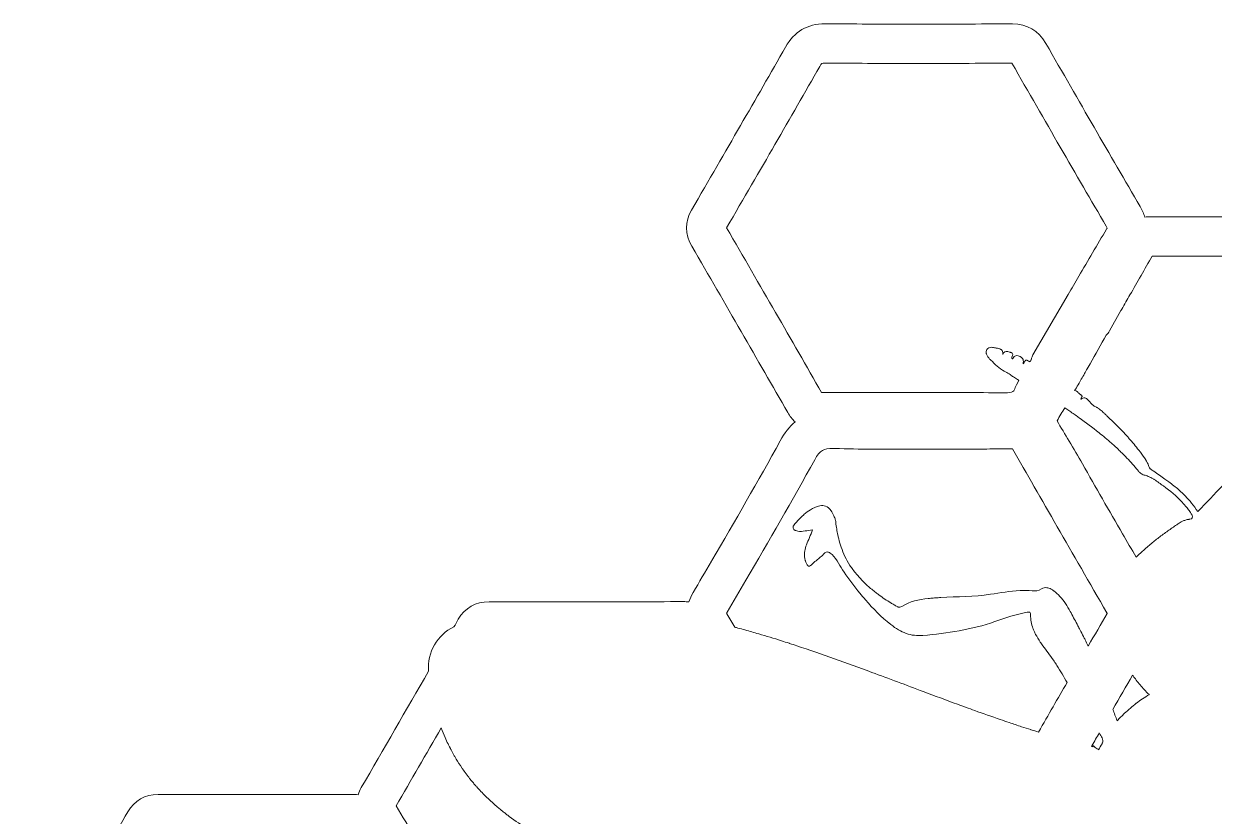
# Model space of a CAD drawing. Extents: x -3978 to 1416, y -790 to 1272.
# Drawn here: x -1621 to -1104, y -371 to -27 of the extents above; entities that cross this region are included whole.
import ezdxf

# ---------------------------------------------------------------- set-up
doc = ezdxf.new("R2010")
doc.units = 0
doc.header["$MEASUREMENT"] = 0
doc.layers.add('Layer 1', color=7, linetype='Continuous', lineweight=0)

msp = doc.modelspace()

# ---------------------------------------------------------------- linework, layer by layer
at = {"layer": 'Layer 1'}
for points, knots in [([(-705.06, -694.04), (-717.61, -672.47), (-732.42, -646.97), (-747.09, -621.36), (-747.9, -619.95), (-748.83, -618.71), (-749.87, -617.66), (-747.51, -615.59), (-745.45, -612.93), (-743.65, -609.64), (-733.77, -591.54), (-723.13, -573.37), (-712.83, -555.79), (-710.37, -551.58), (-707.91, -547.38), (-705.45, -543.17), (-702.1, -537.43), (-702.18, -531.52), (-705.68, -525.59), (-710.03, -518.24), (-714.36, -510.71), (-718.55, -503.44), (-720.44, -500.17), (-722.32, -496.9), (-724.21, -493.63), (-726.47, -489.73), (-728.73, -485.83), (-730.99, -481.94), (-736.34, -472.72), (-741.88, -463.18), (-747.27, -453.76), (-747.94, -452.59), (-748.7, -451.55), (-749.54, -450.64), (-748.03, -449.18), (-746.69, -447.4), (-745.51, -445.29), (-734.02, -424.87), (-722.02, -404.25), (-710.43, -384.3), (-710.43, -384.3), (-705.39, -375.63), (-705.39, -375.63), (-702.19, -370.13), (-702.15, -364.37), (-705.28, -358.98), (-718.23, -336.65), (-731.96, -312.83), (-747.26, -286.17), (-750.09, -281.23), (-754.73, -278.62), (-760.68, -278.62), (-760.68, -278.62), (-760.77, -278.62), (-760.77, -278.62), (-766.46, -278.65), (-772.15, -278.65), (-777.84, -278.65), (-781.6, -278.65), (-798.77, -278.64), (-798.78, -278.64), (-798.78, -278.64), (-844.48, -278.64), (-844.48, -278.64), (-845.27, -278.64), (-846.57, -278.64), (-848.12, -278.89), (-848.51, -277.74), (-849.03, -276.6), (-849.69, -275.46), (-861.99, -254.2), (-876.56, -228.98), (-891.31, -203.16), (-892.03, -201.89), (-892.85, -200.76), (-893.76, -199.78), (-892.91, -198.85), (-892.15, -197.79), (-891.47, -196.61), (-876.75, -170.91), (-862.01, -145.51), (-849.54, -124.06), (-846.53, -118.88), (-846.57, -113.34), (-849.65, -108.03), (-863.56, -84.08), (-877.17, -60.59), (-890.81, -36.61), (-894.27, -30.53), (-899.51, -27.45), (-906.43, -27.45), (-906.43, -27.45), (-906.82, -27.46), (-906.82, -27.46), (-910.82, -27.52), (-915.18, -27.55), (-920.57, -27.55), (-923.57, -27.55), (-926.57, -27.54), (-929.58, -27.53), (-932.56, -27.53), (-935.54, -27.52), (-938.52, -27.52), (-938.52, -27.52), (-964.58, -27.51), (-964.58, -27.51), (-972.82, -27.51), (-981.05, -27.52), (-989.28, -27.52), (-989.28, -27.52), (-989.93, -27.52), (-989.93, -27.52), (-995.73, -27.52), (-1000.23, -30.01), (-1002.94, -34.72), (-1016.3, -58.01), (-1030.21, -82.11), (-1045.44, -108.39), (-1045.92, -109.22), (-1046.32, -110.07), (-1046.65, -110.93), (-1046.83, -110.92), (-1047.02, -110.92), (-1047.22, -110.92), (-1062.18, -110.95), (-1077.72, -110.97), (-1094.73, -110.97), (-1107.08, -110.97), (-1119.43, -110.96), (-1131.8, -110.95), (-1132.58, -110.95), (-1133.34, -111), (-1134.08, -111.1), (-1134.54, -109.56), (-1135.23, -108.02), (-1136.15, -106.45), (-1149.28, -83.97), (-1162.67, -60.81), (-1177.08, -35.65), (-1180.32, -29.98), (-1185.23, -27.11), (-1191.69, -27.11), (-1206.03, -27.16), (-1220.07, -27.19), (-1234.31, -27.19), (-1248.55, -27.19), (-1261.17, -27.15), (-1272.93, -27.07), (-1272.93, -27.07), (-1273.11, -27.07), (-1273.11, -27.07), (-1280.81, -27.07), (-1286.44, -30.38), (-1290.3, -37.17), (-1303.28, -59.96), (-1315.95, -81.81), (-1331.17, -108), (-1334.11, -113.06), (-1334.06, -118.5), (-1331.02, -123.74), (-1316.17, -149.37), (-1302.54, -173.02), (-1289.33, -196.04), (-1288.44, -197.59), (-1287.38, -198.95), (-1286.17, -200.09), (-1288.61, -202.2), (-1290.74, -204.93), (-1292.6, -208.33), (-1302.17, -225.81), (-1312.42, -243.37), (-1322.34, -260.34), (-1322.34, -260.34), (-1322.54, -260.69), (-1322.54, -260.69), (-1325.19, -265.22), (-1327.83, -269.75), (-1330.47, -274.28), (-1331.26, -275.63), (-1331.86, -277), (-1332.29, -278.37), (-1333.04, -278.26), (-1333.82, -278.21), (-1334.61, -278.21), (-1349.46, -278.26), (-1365.45, -278.29), (-1383.5, -278.29), (-1395.39, -278.29), (-1407.27, -278.28), (-1419.18, -278.26), (-1425.06, -278.26), (-1429.69, -280.9), (-1432.55, -285.89), (-1433.19, -287.01), (-1433.82, -288.12), (-1434.46, -289.23), (-1441.67, -292.59), (-1446.11, -300.32), (-1445.46, -308.39), (-1455.23, -325.37), (-1465.02, -342.33), (-1474.71, -359.04), (-1475.31, -360.08), (-1475.79, -361.12), (-1476.15, -362.18), (-1476.92, -362.08), (-1477.71, -362.03), (-1478.52, -362.03), (-1493.37, -362.05), (-1508.21, -362.06), (-1523.05, -362.06), (-1536.39, -362.06), (-1549.73, -362.05), (-1563.09, -362.03), (-1568.77, -362.03), (-1573.42, -364.7), (-1576.21, -369.55), (-1587.68, -389.51), (-1602.8, -415.81), (-1618.07, -442.11), (-1621.35, -447.75), (-1621.36, -453.45), (-1618.11, -459.05), (-1605.81, -480.21), (-1591.87, -504.18), (-1578.45, -527.89), (-1577.29, -529.93), (-1575.8, -532.23), (-1573.67, -534.23), (-1575.17, -535.65), (-1576.51, -537.39), (-1577.69, -539.46), (-1590.17, -561.33), (-1603.28, -584.03), (-1617.78, -608.84), (-1621.43, -615.09), (-1621.34, -621.46), (-1617.5, -627.78), (-1614.21, -633.2), (-1610.95, -638.82), (-1607.8, -644.26), (-1606.85, -645.9), (-1605.91, -647.54), (-1604.96, -649.17), (-1600.51, -656.82), (-1596.06, -664.48), (-1591.62, -672.14), (-1591.62, -672.14), (-1585.28, -683.08), (-1585.28, -683.08), (-1585.28, -683.08), (-1578.6, -694.78), (-1578.6, -694.78), (-1578.18, -695.7), (-1577.67, -696.59), (-1577.06, -697.43), (-1577.06, -697.43), (-1574.86, -701.02), (-1574.86, -701.02), (-1574.17, -702.16), (-1573.28, -703.16), (-1572.22, -703.97), (-1569.74, -705.89), (-1566.79, -706.86), (-1563.47, -706.86), (-1562.93, -706.86), (-1562.41, -706.83), (-1561.95, -706.8), (-1561.95, -706.8), (-1561.75, -706.79), (-1561.75, -706.79), (-1557.05, -706.78), (-1552.32, -706.72), (-1547.74, -706.65), (-1547.74, -706.65), (-1547.67, -706.65), (-1547.67, -706.65), (-1543, -706.58), (-1538.16, -706.52), (-1533.45, -706.52), (-1533.45, -706.52), (-1532.58, -706.52), (-1532.58, -706.52), (-1525.48, -706.53), (-1518.29, -706.59), (-1511.33, -706.66), (-1503.48, -706.73), (-1495.36, -706.8), (-1487.36, -706.8), (-1484.7, -706.8), (-1482.05, -706.79), (-1479.44, -706.77), (-1479.44, -706.77), (-1479.32, -706.78), (-1479.32, -706.78), (-1478.91, -706.82), (-1478.29, -706.87), (-1477.55, -706.87), (-1477.07, -706.87), (-1476.6, -706.85), (-1476.14, -706.8), (-1475.8, -707.74), (-1475.37, -708.66), (-1474.84, -709.57), (-1461.94, -731.74), (-1448.19, -755.56), (-1432.79, -782.37), (-1429.79, -787.61), (-1425.03, -790.38), (-1419.01, -790.38), (-1419.01, -790.38), (-1418.88, -790.38), (-1418.88, -790.38), (-1412.86, -790.33), (-1406.37, -790.31), (-1397.85, -790.31), (-1396.12, -790.31), (-1377.89, -790.33), (-1377.89, -790.33), (-1377.7, -790.33), (-1377.51, -790.34), (-1377.32, -790.34), (-1377.32, -790.34), (-1356.91, -790.34), (-1356.91, -790.34), (-1349.63, -790.34), (-1342.35, -790.34), (-1335, -790.36), (-1328.82, -790.36), (-1324, -787.65), (-1321.06, -782.52), (-1306.42, -756.98), (-1291.59, -731.37), (-1279.02, -709.68), (-1278.46, -708.7), (-1277.99, -707.71), (-1277.64, -706.72), (-1276.87, -706.8), (-1276.26, -706.8), (-1275.87, -706.8), (-1275.87, -706.8), (-1273.58, -706.8), (-1273.58, -706.8), (-1271.53, -706.8), (-1269.48, -706.79), (-1267.44, -706.78), (-1265.41, -706.78), (-1263.39, -706.77), (-1261.36, -706.77), (-1257.5, -706.77), (-1254.37, -706.79), (-1251.52, -706.84), (-1249.71, -706.87), (-1247.83, -706.89), (-1245.8, -706.89), (-1241.69, -706.89), (-1237.55, -706.83), (-1233.55, -706.77), (-1229.64, -706.71), (-1225.6, -706.64), (-1221.63, -706.64), (-1218.1, -706.64), (-1214.99, -706.69), (-1212.11, -706.79), (-1211.7, -706.81), (-1211.28, -706.84), (-1210.86, -706.87), (-1210.86, -706.87), (-1210.75, -706.88), (-1210.75, -706.88), (-1209.83, -706.95), (-1208.68, -707.03), (-1207.45, -707.03), (-1205.44, -707.03), (-1203.61, -706.81), (-1201.87, -706.35), (-1200.68, -706.39), (-1199.44, -706.43), (-1198.14, -706.43), (-1196.23, -706.43), (-1194.58, -706.34), (-1192.98, -706.15), (-1192.94, -706.16), (-1192.9, -706.16), (-1192.86, -706.17), (-1192.18, -706.24), (-1191.25, -706.35), (-1190.14, -706.35), (-1189.82, -706.35), (-1189.5, -706.34), (-1189.18, -706.32), (-1188.43, -708.54), (-1187.29, -710.13), (-1186.71, -710.94), (-1186.71, -710.94), (-1186.6, -711.08), (-1186.6, -711.08), (-1181.02, -720.77), (-1175.43, -730.44), (-1169.83, -740.12), (-1169.83, -740.12), (-1169.32, -741.01), (-1169.32, -741.01), (-1161.64, -754.28), (-1153.7, -768.01), (-1145.94, -781.53), (-1142.56, -787.42), (-1137.4, -790.41), (-1130.62, -790.41), (-1130.62, -790.41), (-1130.52, -790.41), (-1130.52, -790.41), (-1115.84, -790.35), (-1102.47, -790.32), (-1089.67, -790.32), (-1075.39, -790.32), (-1062.07, -790.36), (-1048.94, -790.43), (-1048.94, -790.43), (-1048.81, -790.43), (-1048.81, -790.43), (-1041.72, -790.43), (-1036.31, -787.27), (-1032.75, -781.04), (-1019.81, -758.4), (-1006.4, -735.11), (-991.76, -709.84), (-991.14, -708.77), (-990.64, -707.68), (-990.27, -706.59), (-990.04, -706.59), (-989.81, -706.6), (-989.57, -706.6), (-989.57, -706.6), (-989.44, -706.6), (-989.44, -706.6), (-983.45, -706.56), (-977.01, -706.54), (-968.57, -706.54), (-968.57, -706.54), (-947.87, -706.55), (-947.87, -706.55), (-947.87, -706.55), (-928.84, -706.54), (-927.09, -706.54), (-918.42, -706.54), (-911.81, -706.56), (-905.64, -706.6), (-905.64, -706.6), (-905.5, -706.6), (-905.5, -706.6), (-904.4, -706.6), (-903.33, -706.51), (-902.31, -706.32), (-901.91, -707.64), (-901.33, -708.94), (-900.58, -710.24), (-886.59, -734.34), (-872.62, -758.57), (-859.06, -782.25), (-856.02, -787.57), (-851.17, -790.38), (-845.02, -790.38), (-845.02, -790.38), (-844.89, -790.37), (-844.89, -790.37), (-838.87, -790.34), (-832.41, -790.32), (-823.97, -790.32), (-823.97, -790.32), (-803.32, -790.33), (-803.32, -790.33), (-801.59, -790.33), (-782.52, -790.32), (-782.52, -790.32), (-773.86, -790.32), (-767.26, -790.34), (-761.08, -790.38), (-761.08, -790.38), (-760.95, -790.38), (-760.95, -790.38), (-754.85, -790.38), (-750.07, -787.55), (-747.13, -782.2), (-744.85, -778.05), (-742.38, -773.84), (-739.99, -769.75), (-738.78, -767.68), (-737.57, -765.61), (-736.37, -763.54), (-732.95, -757.6), (-729.52, -751.67), (-726.1, -745.73), (-726.1, -745.73), (-725.77, -745.16), (-725.77, -745.16), (-718.97, -733.36), (-712.17, -721.56), (-705.35, -709.77), (-701.45, -703.05), (-703.04, -697.51), (-705.06, -694.04)], [0, 0, 0, 0, 1, 1, 1, 2, 2, 2, 3, 3, 3, 4, 4, 4, 5, 5, 5, 6, 6, 6, 7, 7, 7, 8, 8, 8, 9, 9, 9, 10, 10, 10, 11, 11, 11, 12, 12, 12, 13, 13, 13, 14, 14, 14, 15, 15, 15, 16, 16, 16, 17, 17, 17, 18, 18, 18, 19, 19, 19, 20, 20, 20, 21, 21, 21, 22, 22, 22, 23, 23, 23, 24, 24, 24, 25, 25, 25, 26, 26, 26, 27, 27, 27, 28, 28, 28, 29, 29, 29, 30, 30, 30, 31, 31, 31, 32, 32, 32, 33, 33, 33, 34, 34, 34, 35, 35, 35, 36, 36, 36, 37, 37, 37, 38, 38, 38, 39, 39, 39, 40, 40, 40, 41, 41, 41, 42, 42, 42, 43, 43, 43, 44, 44, 44, 45, 45, 45, 46, 46, 46, 47, 47, 47, 48, 48, 48, 49, 49, 49, 50, 50, 50, 51, 51, 51, 52, 52, 52, 53, 53, 53, 54, 54, 54, 55, 55, 55, 56, 56, 56, 57, 57, 57, 58, 58, 58, 59, 59, 59, 60, 60, 60, 61, 61, 61, 62, 62, 62, 63, 63, 63, 64, 64, 64, 65, 65, 65, 66, 66, 66, 67, 67, 67, 68, 68, 68, 69, 69, 69, 70, 70, 70, 71, 71, 71, 72, 72, 72, 73, 73, 73, 74, 74, 74, 75, 75, 75, 76, 76, 76, 77, 77, 77, 78, 78, 78, 79, 79, 79, 80, 80, 80, 81, 81, 81, 82, 82, 82, 83, 83, 83, 84, 84, 84, 85, 85, 85, 86, 86, 86, 87, 87, 87, 88, 88, 88, 89, 89, 89, 90, 90, 90, 91, 91, 91, 92, 92, 92, 93, 93, 93, 94, 94, 94, 95, 95, 95, 96, 96, 96, 97, 97, 97, 98, 98, 98, 99, 99, 99, 100, 100, 100, 101, 101, 101, 102, 102, 102, 103, 103, 103, 104, 104, 104, 105, 105, 105, 106, 106, 106, 107, 107, 107, 108, 108, 108, 109, 109, 109, 110, 110, 110, 111, 111, 111, 112, 112, 112, 113, 113, 113, 114, 114, 114, 115, 115, 115, 116, 116, 116, 117, 117, 117, 118, 118, 118, 119, 119, 119, 120, 120, 120, 121, 121, 121, 122, 122, 122, 123, 123, 123, 124, 124, 124, 125, 125, 125, 126, 126, 126, 127, 127, 127, 128, 128, 128, 129, 129, 129, 130, 130, 130, 131, 131, 131, 132, 132, 132, 133, 133, 133, 134, 134, 134, 135, 135, 135, 136, 136, 136, 137, 137, 137, 138, 138, 138, 139, 139, 139, 140, 140, 140, 141, 141, 141, 142, 142, 142, 143, 143, 143, 144, 144, 144, 145, 145, 145, 146, 146, 146, 147, 147, 147, 148, 148, 148, 149, 149, 149, 150, 150, 150, 151, 151, 151, 152, 152, 152, 153, 153, 153, 154, 154, 154, 155, 155, 155, 156, 156, 156, 157, 157, 157, 158, 158, 158, 159, 159, 159, 160, 160, 160, 161, 161, 161, 162, 162, 162, 163, 163, 163, 164, 164, 164, 165, 165, 165, 166, 166, 166, 167, 167, 167, 167]), ([(-1273.1, -44.16), (-1273.1, -44.16), (-1273.02, -44.16), (-1273.02, -44.16), (-1261.25, -44.24), (-1248.59, -44.28), (-1234.3, -44.28), (-1220.09, -44.28), (-1206.12, -44.24), (-1191.87, -44.2), (-1177.44, -69.4), (-1164.03, -92.58), (-1150.9, -115.06), (-1150.66, -115.48), (-1150.54, -115.74), (-1150.48, -115.9), (-1150.52, -116), (-1150.6, -116.14), (-1150.72, -116.34), (-1154.86, -123.1), (-1158.87, -130.05), (-1162.74, -136.77), (-1164.28, -139.43), (-1165.82, -142.1), (-1167.36, -144.75), (-1167.36, -144.75), (-1182.72, -170.96), (-1182.72, -170.96), (-1183.05, -171.54), (-1183.29, -172.17), (-1183.43, -172.82), (-1183.49, -173.12), (-1183.65, -173.48), (-1183.92, -173.95), (-1184.04, -173.91), (-1184.16, -173.87), (-1184.28, -173.82), (-1184.36, -173.79), (-1184.43, -173.76), (-1184.5, -173.73), (-1184.65, -173.67), (-1184.79, -173.6), (-1184.91, -173.53), (-1184.98, -173.49), (-1185.05, -173.45), (-1185.11, -173.41), (-1185.17, -173.37), (-1185.24, -173.35), (-1185.29, -173.33), (-1185.41, -173.29), (-1185.52, -173.27), (-1185.61, -173.27), (-1185.71, -173.27), (-1185.79, -173.29), (-1185.87, -173.32), (-1185.95, -173.36), (-1186.01, -173.41), (-1186.07, -173.47), (-1186.44, -173.83), (-1186.61, -174.59), (-1187.02, -174.88), (-1187.02, -174.87), (-1187.02, -174.87), (-1187.02, -174.86), (-1186.84, -174.12), (-1186.85, -173.52), (-1187.04, -173.03), (-1187.31, -172.28), (-1188, -171.77), (-1189.13, -171.42), (-1190.04, -171.13), (-1190.53, -171.33), (-1190.9, -171.72), (-1190.97, -171.78), (-1191.02, -171.85), (-1191.07, -171.93), (-1191.18, -172.09), (-1191.28, -172.26), (-1191.38, -172.43), (-1191.43, -172.52), (-1191.48, -172.61), (-1191.53, -172.7), (-1191.53, -172.7), (-1191.56, -172.74), (-1191.56, -172.74), (-1191.56, -172.74), (-1191.57, -172.73), (-1191.57, -172.73), (-1191.61, -172.69), (-1191.65, -172.66), (-1191.69, -172.63), (-1191.71, -172.61), (-1191.74, -172.59), (-1191.76, -172.57), (-1191.81, -172.53), (-1191.86, -172.49), (-1191.9, -172.46), (-1191.95, -172.39), (-1191.99, -172.34), (-1191.98, -172.3), (-1191.96, -172.18), (-1191.92, -172.05), (-1191.88, -171.92), (-1191.7, -171.43), (-1191.42, -170.93), (-1191.58, -170.52), (-1191.66, -170.32), (-1191.84, -170.14), (-1192.19, -169.99), (-1192.26, -169.96), (-1192.34, -169.94), (-1192.43, -169.91), (-1192.58, -169.87), (-1192.74, -169.81), (-1192.9, -169.76), (-1193.87, -169.45), (-1194.85, -169.15), (-1195.51, -170.14), (-1195.62, -170.31), (-1195.72, -170.52), (-1195.81, -170.78), (-1195.72, -169.78), (-1195.99, -169.14), (-1196.47, -168.74), (-1196.53, -168.69), (-1196.6, -168.64), (-1196.66, -168.59), (-1196.8, -168.5), (-1196.94, -168.42), (-1197.1, -168.36), (-1197.26, -168.3), (-1197.42, -168.24), (-1197.6, -168.19), (-1197.94, -168.1), (-1198.32, -168.03), (-1198.71, -167.98), (-1199.21, -167.92), (-1199.74, -167.79), (-1200.26, -167.72), (-1201.03, -167.63), (-1201.77, -167.66), (-1202.34, -168.19), (-1202.47, -168.32), (-1202.6, -168.48), (-1202.72, -168.67), (-1203.07, -169.24), (-1203.14, -169.78), (-1203.03, -170.3), (-1203.01, -170.42), (-1202.98, -170.54), (-1202.94, -170.65), (-1202.68, -171.41), (-1202.1, -172.12), (-1201.57, -172.79), (-1201.54, -172.83), (-1201.5, -172.87), (-1201.45, -172.91), (-1201.41, -172.94), (-1201.36, -172.97), (-1201.32, -173.01), (-1201.22, -173.07), (-1201.12, -173.13), (-1201.03, -173.2), (-1199.31, -175.12), (-1197.37, -176.75), (-1195.19, -178.08), (-1194.51, -178.49), (-1193.8, -178.88), (-1193.07, -179.23), (-1192.57, -179.6), (-1192.07, -179.98), (-1191.56, -180.33), (-1191.45, -180.42), (-1191.33, -180.5), (-1191.21, -180.58), (-1190.65, -180.95), (-1190.08, -181.31), (-1189.52, -181.66), (-1189.3, -181.81), (-1189.07, -181.95), (-1188.83, -182.09), (-1188.83, -182.09), (-1189.9, -183.94), (-1189.9, -183.94), (-1190.12, -184.33), (-1190.3, -184.74), (-1190.44, -185.17), (-1190.96, -186.85), (-1191.16, -187.48), (-1195.15, -187.48), (-1195.15, -187.48), (-1195.55, -187.48), (-1195.55, -187.48), (-1206.96, -187.32), (-1219.08, -187.25), (-1233.68, -187.25), (-1244.53, -187.25), (-1255.54, -187.29), (-1266.19, -187.33), (-1266.19, -187.33), (-1274.6, -187.36), (-1274.6, -187.36), (-1287.69, -164.56), (-1301.2, -141.13), (-1315.9, -115.74), (-1300.89, -89.9), (-1288.34, -68.25), (-1275.45, -45.63), (-1274.62, -44.16), (-1274.56, -44.16), (-1273.1, -44.16)], [0, 0, 0, 0, 1, 1, 1, 2, 2, 2, 3, 3, 3, 4, 4, 4, 5, 5, 5, 6, 6, 6, 7, 7, 7, 8, 8, 8, 9, 9, 9, 10, 10, 10, 11, 11, 11, 12, 12, 12, 13, 13, 13, 14, 14, 14, 15, 15, 15, 16, 16, 16, 17, 17, 17, 18, 18, 18, 19, 19, 19, 20, 20, 20, 21, 21, 21, 22, 22, 22, 23, 23, 23, 24, 24, 24, 25, 25, 25, 26, 26, 26, 27, 27, 27, 28, 28, 28, 29, 29, 29, 30, 30, 30, 31, 31, 31, 32, 32, 32, 33, 33, 33, 34, 34, 34, 35, 35, 35, 36, 36, 36, 37, 37, 37, 38, 38, 38, 39, 39, 39, 40, 40, 40, 41, 41, 41, 42, 42, 42, 43, 43, 43, 44, 44, 44, 45, 45, 45, 46, 46, 46, 47, 47, 47, 48, 48, 48, 49, 49, 49, 50, 50, 50, 51, 51, 51, 52, 52, 52, 53, 53, 53, 54, 54, 54, 55, 55, 55, 56, 56, 56, 57, 57, 57, 58, 58, 58, 59, 59, 59, 60, 60, 60, 61, 61, 61, 62, 62, 62, 63, 63, 63, 64, 64, 64, 65, 65, 65, 66, 66, 66, 67, 67, 67, 68, 68, 68, 69, 69, 69, 70, 70, 70, 70]), ([(-1094.76, -128.06), (-1078.08, -128.06), (-1062.81, -128.04), (-1048.12, -128.01), (-1036.73, -147.8), (-1025.29, -167.59), (-1014.01, -187.05), (-1014.01, -187.05), (-1014.01, -187.06), (-1014.01, -187.06), (-1014.19, -187.23), (-1014.41, -187.37), (-1014.64, -187.51), (-1014.65, -187.51), (-1014.66, -187.52), (-1014.66, -187.52), (-1014.94, -187.7), (-1015.22, -187.86), (-1015.46, -188.05), (-1015.51, -188.08), (-1015.56, -188.12), (-1015.6, -188.17), (-1015.65, -188.21), (-1015.69, -188.26), (-1015.73, -188.3), (-1015.77, -188.35), (-1015.81, -188.39), (-1015.84, -188.44), (-1015.88, -188.49), (-1015.91, -188.54), (-1015.93, -188.6), (-1015.97, -188.66), (-1016, -188.72), (-1016.01, -188.8), (-1016.03, -188.85), (-1016.04, -188.9), (-1016.04, -188.95), (-1016.09, -189.22), (-1016.04, -189.55), (-1015.88, -189.95), (-1015.84, -190.05), (-1015.79, -190.15), (-1015.74, -190.26), (-1015.74, -190.26), (-1015.73, -190.26), (-1015.73, -190.26), (-1015.73, -190.26), (-1015.73, -190.27), (-1015.73, -190.27), (-1015.73, -190.27), (-1015.74, -190.27), (-1015.74, -190.26), (-1016.63, -189.76), (-1017.72, -189.87), (-1018.58, -190.35), (-1018.81, -190.47), (-1019.03, -190.63), (-1019.23, -190.82), (-1019.3, -190.88), (-1019.36, -190.95), (-1019.42, -191.01), (-1019.53, -191.14), (-1019.64, -191.28), (-1019.73, -191.42), (-1019.78, -191.5), (-1019.82, -191.58), (-1019.85, -191.66), (-1019.88, -191.72), (-1019.91, -191.78), (-1019.92, -191.85), (-1019.96, -191.94), (-1019.99, -192.03), (-1020.01, -192.13), (-1020.03, -192.21), (-1020.04, -192.29), (-1020.05, -192.38), (-1020.07, -192.59), (-1020.01, -192.8), (-1019.97, -193.01), (-1019.97, -193.01), (-1020.02, -193.01), (-1020.02, -193.01), (-1020.15, -193.02), (-1020.28, -193.04), (-1020.37, -192.99), (-1020.37, -192.99), (-1020.38, -192.99), (-1020.38, -192.98), (-1020.55, -192.87), (-1020.72, -192.8), (-1020.87, -192.76), (-1022.12, -192.36), (-1022.67, -193.73), (-1023.36, -194.33), (-1023.74, -194.66), (-1024.13, -194.99), (-1024.52, -195.32), (-1024.91, -195.64), (-1025.3, -195.98), (-1025.68, -196.32), (-1026.29, -196.86), (-1026.89, -197.38), (-1027.49, -197.92), (-1029.17, -199.42), (-1030.81, -200.96), (-1032.34, -202.61), (-1035.99, -206.54), (-1039.85, -210.36), (-1042.78, -214.87), (-1043.03, -215.25), (-1043.27, -215.63), (-1043.49, -216.02), (-1044.18, -217.18), (-1044.8, -218.39), (-1045.34, -219.66), (-1045.38, -219.75), (-1045.42, -219.83), (-1045.47, -219.9), (-1045.48, -219.9), (-1045.47, -219.91), (-1045.47, -219.91), (-1045.56, -220.06), (-1045.66, -220.2), (-1045.78, -220.32), (-1046.06, -220.63), (-1046.41, -220.86), (-1046.76, -221.1), (-1054.17, -226.19), (-1061.66, -231.19), (-1066.54, -239.12), (-1066.54, -239.12), (-1066.55, -239.11), (-1066.55, -239.11), (-1068.48, -237.07), (-1070.26, -235.14), (-1072.1, -233.27), (-1073.92, -231.43), (-1075.78, -229.65), (-1077.79, -227.69), (-1078.22, -229.92), (-1078.52, -232.04), (-1079.05, -234.11), (-1079.34, -235.27), (-1079.78, -236.32), (-1080.36, -237.24), (-1080.59, -237.62), (-1080.85, -237.97), (-1081.11, -238.3), (-1082.32, -239.79), (-1083.98, -240.86), (-1086.05, -241.47), (-1088.1, -242.08), (-1090.13, -241.99), (-1091.97, -241.35), (-1094.93, -240.33), (-1097.37, -237.87), (-1098.49, -234.56), (-1098.71, -233.93), (-1098.88, -233.26), (-1098.99, -232.57), (-1099.22, -231.16), (-1099.26, -229.7), (-1099.84, -228.2), (-1099.92, -227.98), (-1100.01, -227.77), (-1100.11, -227.56), (-1103.84, -231.48), (-1107.4, -235.23), (-1111.04, -239.06), (-1111.04, -239.06), (-1111.04, -239.05), (-1111.05, -239.05), (-1111.96, -237.83), (-1112.85, -236.59), (-1113.79, -235.38), (-1114.63, -234.3), (-1115.53, -233.28), (-1116.47, -232.32), (-1116.78, -232), (-1117.1, -231.68), (-1117.42, -231.37), (-1118.07, -230.74), (-1118.73, -230.14), (-1119.41, -229.55), (-1119.41, -229.55), (-1119.41, -229.54), (-1119.42, -229.54), (-1120.09, -228.96), (-1120.78, -228.39), (-1121.48, -227.84), (-1121.48, -227.84), (-1121.49, -227.83), (-1121.49, -227.83), (-1122.19, -227.28), (-1122.9, -226.74), (-1123.62, -226.2), (-1123.62, -226.2), (-1123.62, -226.2), (-1123.63, -226.19), (-1124.2, -225.77), (-1124.77, -225.36), (-1125.35, -224.95), (-1126.96, -223.79), (-1128.61, -222.66), (-1130.24, -221.53), (-1130.64, -221.25), (-1131.09, -221), (-1131.48, -220.69), (-1131.58, -220.61), (-1131.67, -220.53), (-1131.75, -220.45), (-1132.02, -220.19), (-1132.23, -219.88), (-1132.36, -219.49), (-1132.57, -218.82), (-1132.84, -218.18), (-1133.15, -217.57), (-1133.16, -217.57), (-1133.16, -217.56), (-1133.17, -217.54), (-1133.32, -217.24), (-1133.49, -216.95), (-1133.65, -216.66), (-1133.66, -216.65), (-1133.66, -216.65), (-1133.66, -216.65), (-1133.83, -216.35), (-1134.02, -216.06), (-1134.2, -215.78), (-1134.97, -214.62), (-1135.84, -213.53), (-1136.7, -212.43), (-1137.4, -211.55), (-1138.1, -210.67), (-1138.81, -209.81), (-1139.52, -208.95), (-1140.25, -208.09), (-1140.99, -207.25), (-1140.99, -207.25), (-1141, -207.24), (-1141, -207.24), (-1142.48, -205.56), (-1144.03, -203.94), (-1145.6, -202.33), (-1146.34, -201.57), (-1147.09, -200.82), (-1147.84, -200.09), (-1148.22, -199.72), (-1148.6, -199.35), (-1148.98, -198.99), (-1149.37, -198.62), (-1149.76, -198.26), (-1150.15, -197.9), (-1150.46, -197.62), (-1150.76, -197.32), (-1151.06, -197.02), (-1151.35, -196.74), (-1151.65, -196.45), (-1151.94, -196.17), (-1152.44, -195.69), (-1152.94, -195.23), (-1153.47, -194.81), (-1153.67, -194.65), (-1153.87, -194.5), (-1154.08, -194.36), (-1154.11, -194.33), (-1154.14, -194.31), (-1154.17, -194.3), (-1154.35, -194.18), (-1154.54, -194.06), (-1154.73, -193.95), (-1154.78, -193.91), (-1154.83, -193.88), (-1154.88, -193.87), (-1154.97, -193.82), (-1155.06, -193.77), (-1155.15, -193.73), (-1155.59, -193.52), (-1155.99, -193.27), (-1156.35, -193), (-1157.21, -192.35), (-1157.9, -191.58), (-1158.61, -190.83), (-1158.81, -190.62), (-1159.01, -190.41), (-1159.22, -190.21), (-1159.39, -190.05), (-1159.55, -189.92), (-1159.71, -189.82), (-1159.86, -189.74), (-1160.01, -189.68), (-1160.15, -189.64), (-1160.75, -189.5), (-1161.28, -189.83), (-1161.85, -190.27), (-1161.85, -190.27), (-1161.85, -190.26), (-1161.85, -190.26), (-1161.85, -190.26), (-1161.86, -190.26), (-1161.86, -190.26), (-1161.87, -190.22), (-1161.89, -190.19), (-1161.89, -190.16), (-1162.01, -189.56), (-1161.09, -189.13), (-1161.48, -188.66), (-1161.52, -188.62), (-1161.56, -188.58), (-1161.62, -188.54), (-1161.67, -188.49), (-1161.74, -188.45), (-1161.82, -188.41), (-1162.01, -188.31), (-1162.2, -188.17), (-1162.38, -188.02), (-1162.49, -187.93), (-1162.6, -187.83), (-1162.7, -187.73), (-1162.75, -187.67), (-1162.81, -187.62), (-1162.87, -187.57), (-1162.93, -187.51), (-1162.99, -187.46), (-1163.04, -187.4), (-1163.21, -187.24), (-1163.37, -187.08), (-1163.55, -186.94), (-1163.61, -186.89), (-1163.67, -186.85), (-1163.73, -186.8), (-1163.79, -186.75), (-1163.85, -186.71), (-1163.91, -186.68), (-1163.97, -186.65), (-1164.04, -186.61), (-1164.1, -186.58), (-1164.29, -186.49), (-1164.5, -186.43), (-1164.72, -186.42), (-1164.72, -186.42), (-1164.71, -186.41), (-1164.71, -186.41), (-1164.16, -185.71), (-1163.57, -184.89), (-1163.04, -183.93), (-1162.17, -182.33), (-1161.25, -180.71), (-1160.35, -179.13), (-1159.95, -178.42), (-1159.55, -177.71), (-1159.13, -176.98), (-1159.13, -176.98), (-1157.93, -174.83), (-1157.93, -174.83), (-1155.61, -170.68), (-1153.29, -166.52), (-1150.95, -162.39), (-1150.33, -161.89), (-1149.8, -161.27), (-1149.41, -160.56), (-1149.41, -160.56), (-1144.48, -151.68), (-1144.48, -151.68), (-1144.42, -151.57), (-1144.36, -151.46), (-1144.3, -151.34), (-1144.25, -151.26), (-1144.2, -151.17), (-1144.15, -151.09), (-1142.95, -149.01), (-1141.76, -146.93), (-1140.56, -144.85), (-1137.39, -139.36), (-1134.12, -133.68), (-1130.94, -128.03), (-1118.88, -128.05), (-1106.82, -128.06), (-1094.76, -128.06)], [0, 0, 0, 0, 1, 1, 1, 2, 2, 2, 3, 3, 3, 4, 4, 4, 5, 5, 5, 6, 6, 6, 7, 7, 7, 8, 8, 8, 9, 9, 9, 10, 10, 10, 11, 11, 11, 12, 12, 12, 13, 13, 13, 14, 14, 14, 15, 15, 15, 16, 16, 16, 17, 17, 17, 18, 18, 18, 19, 19, 19, 20, 20, 20, 21, 21, 21, 22, 22, 22, 23, 23, 23, 24, 24, 24, 25, 25, 25, 26, 26, 26, 27, 27, 27, 28, 28, 28, 29, 29, 29, 30, 30, 30, 31, 31, 31, 32, 32, 32, 33, 33, 33, 34, 34, 34, 35, 35, 35, 36, 36, 36, 37, 37, 37, 38, 38, 38, 39, 39, 39, 40, 40, 40, 41, 41, 41, 42, 42, 42, 43, 43, 43, 44, 44, 44, 45, 45, 45, 46, 46, 46, 47, 47, 47, 48, 48, 48, 49, 49, 49, 50, 50, 50, 51, 51, 51, 52, 52, 52, 53, 53, 53, 54, 54, 54, 55, 55, 55, 56, 56, 56, 57, 57, 57, 58, 58, 58, 59, 59, 59, 60, 60, 60, 61, 61, 61, 62, 62, 62, 63, 63, 63, 64, 64, 64, 65, 65, 65, 66, 66, 66, 67, 67, 67, 68, 68, 68, 69, 69, 69, 70, 70, 70, 71, 71, 71, 72, 72, 72, 73, 73, 73, 74, 74, 74, 75, 75, 75, 76, 76, 76, 77, 77, 77, 78, 78, 78, 79, 79, 79, 80, 80, 80, 81, 81, 81, 82, 82, 82, 83, 83, 83, 84, 84, 84, 85, 85, 85, 86, 86, 86, 87, 87, 87, 88, 88, 88, 89, 89, 89, 90, 90, 90, 91, 91, 91, 92, 92, 92, 93, 93, 93, 94, 94, 94, 95, 95, 95, 96, 96, 96, 97, 97, 97, 98, 98, 98, 99, 99, 99, 100, 100, 100, 101, 101, 101, 102, 102, 102, 103, 103, 103, 104, 104, 104, 105, 105, 105, 106, 106, 106, 107, 107, 107, 108, 108, 108, 109, 109, 109, 110, 110, 110, 111, 111, 111, 112, 112, 112, 113, 113, 113, 114, 114, 114, 115, 115, 115, 116, 116, 116, 117, 117, 117, 118, 118, 118, 119, 119, 119, 120, 120, 120, 121, 121, 121, 122, 122, 122, 123, 123, 123, 124, 124, 124, 125, 125, 125, 126, 126, 126, 126]), ([(-1154, -204.81), (-1152.17, -206.28), (-1150.37, -207.78), (-1148.62, -209.33), (-1148.04, -209.85), (-1147.46, -210.37), (-1146.88, -210.9), (-1146.13, -211.6), (-1145.38, -212.31), (-1144.64, -213.03), (-1144.63, -213.03), (-1144.63, -213.03), (-1144.63, -213.05), (-1143.69, -213.95), (-1142.77, -214.88), (-1141.87, -215.83), (-1140.25, -217.53), (-1138.69, -219.29), (-1137.19, -221.13), (-1136.91, -221.47), (-1136.61, -221.81), (-1136.27, -222.12), (-1136.06, -222.31), (-1135.83, -222.5), (-1135.6, -222.65), (-1135.35, -222.81), (-1135.1, -222.95), (-1134.84, -223.05), (-1134.7, -223.11), (-1134.56, -223.16), (-1134.42, -223.19), (-1133.81, -223.34), (-1133.22, -223.53), (-1132.66, -223.76), (-1132.41, -223.86), (-1132.16, -223.97), (-1131.92, -224.1), (-1131.61, -224.23), (-1131.31, -224.39), (-1131.02, -224.55), (-1131.02, -224.55), (-1131.01, -224.55), (-1131.01, -224.56), (-1130.66, -224.75), (-1130.32, -224.95), (-1129.98, -225.16), (-1128.61, -226.02), (-1127.33, -227.01), (-1126.02, -227.95), (-1123.09, -230.05), (-1120.32, -232.33), (-1117.9, -234.93), (-1117.2, -235.69), (-1116.52, -236.47), (-1115.88, -237.28), (-1115.82, -237.35), (-1115.77, -237.41), (-1115.72, -237.48), (-1115.3, -238), (-1114.91, -238.54), (-1114.53, -239.09), (-1114.32, -239.39), (-1114.12, -239.69), (-1113.92, -240), (-1113.74, -240.28), (-1113.61, -240.53), (-1113.51, -240.76), (-1113.15, -241.64), (-1113.44, -242.19), (-1114.59, -242.41), (-1114.71, -242.43), (-1114.85, -242.45), (-1114.99, -242.47), (-1115.48, -242.53), (-1115.96, -242.63), (-1116.42, -242.77), (-1116.88, -242.92), (-1117.32, -243.09), (-1117.76, -243.29), (-1118.41, -243.6), (-1119.03, -243.97), (-1119.63, -244.37), (-1119.84, -244.5), (-1120.04, -244.64), (-1120.24, -244.78), (-1121.51, -245.7), (-1122.8, -246.59), (-1124.08, -247.49), (-1124.24, -247.59), (-1124.4, -247.71), (-1124.56, -247.83), (-1124.56, -247.83), (-1124.57, -247.83), (-1124.57, -247.83), (-1125.26, -248.32), (-1125.95, -248.82), (-1126.63, -249.32), (-1127.89, -250.26), (-1129.13, -251.21), (-1130.33, -252.2), (-1130.33, -252.2), (-1130.34, -252.2), (-1130.34, -252.2), (-1130.95, -252.72), (-1131.57, -253.23), (-1132.17, -253.75), (-1132.83, -254.31), (-1133.49, -254.88), (-1134.14, -255.44), (-1134.17, -255.47), (-1134.2, -255.49), (-1134.23, -255.53), (-1134.84, -256.07), (-1135.45, -256.62), (-1136.05, -257.17), (-1136.66, -257.74), (-1137.27, -258.32), (-1137.87, -258.91), (-1137.87, -258.91), (-1137.87, -258.9), (-1137.88, -258.9), (-1139.86, -255.47), (-1141.83, -252.07), (-1143.78, -248.72), (-1149.55, -238.77), (-1155.52, -228.49), (-1161.25, -218.32), (-1163.14, -214.97), (-1165.12, -211.66), (-1167.04, -208.46), (-1168.78, -205.56), (-1170.57, -202.57), (-1172.27, -199.58), (-1171.13, -197.71), (-1170.01, -195.83), (-1168.92, -193.99), (-1168.89, -194), (-1168.87, -194.02), (-1168.85, -194.03), (-1168.27, -194.42), (-1167.69, -194.8), (-1167.11, -195.18), (-1166.51, -195.58), (-1165.91, -195.99), (-1165.32, -196.4), (-1164.67, -196.86), (-1164.02, -197.31), (-1163.38, -197.77), (-1163.16, -197.93), (-1162.93, -198.09), (-1162.7, -198.26), (-1159.74, -200.38), (-1156.83, -202.54), (-1154, -204.81)], [0, 0, 0, 0, 1, 1, 1, 2, 2, 2, 3, 3, 3, 4, 4, 4, 5, 5, 5, 6, 6, 6, 7, 7, 7, 8, 8, 8, 9, 9, 9, 10, 10, 10, 11, 11, 11, 12, 12, 12, 13, 13, 13, 14, 14, 14, 15, 15, 15, 16, 16, 16, 17, 17, 17, 18, 18, 18, 19, 19, 19, 20, 20, 20, 21, 21, 21, 22, 22, 22, 23, 23, 23, 24, 24, 24, 25, 25, 25, 26, 26, 26, 27, 27, 27, 28, 28, 28, 29, 29, 29, 30, 30, 30, 31, 31, 31, 32, 32, 32, 33, 33, 33, 34, 34, 34, 35, 35, 35, 36, 36, 36, 37, 37, 37, 38, 38, 38, 39, 39, 39, 40, 40, 40, 41, 41, 41, 42, 42, 42, 43, 43, 43, 44, 44, 44, 45, 45, 45, 46, 46, 46, 47, 47, 47, 48, 48, 48, 49, 49, 49, 50, 50, 50, 51, 51, 51, 51]), ([(-1315.75, -283.51), (-1315.81, -283.41), (-1315.86, -283.32), (-1315.9, -283.25), (-1315.85, -283.15), (-1315.79, -283.03), (-1315.69, -282.87), (-1313, -278.23), (-1310.29, -273.59), (-1307.58, -268.96), (-1297.6, -251.88), (-1287.29, -234.22), (-1277.61, -216.54), (-1275.3, -212.31), (-1273.68, -211.64), (-1269.66, -211.64), (-1269.4, -211.64), (-1269.13, -211.64), (-1268.86, -211.65), (-1257.93, -211.98), (-1247, -212.02), (-1238.69, -212.02), (-1234.61, -212.02), (-1230.52, -212.01), (-1226.43, -212), (-1222.36, -211.99), (-1218.28, -211.98), (-1214.21, -211.98), (-1214.21, -211.98), (-1212.34, -211.98), (-1212.34, -211.98), (-1208.71, -211.98), (-1205.04, -211.92), (-1201.49, -211.87), (-1198.45, -211.82), (-1195.3, -211.78), (-1192.22, -211.77), (-1192.22, -211.77), (-1191.73, -211.77), (-1191.61, -211.77), (-1179.29, -233.39), (-1165.86, -256.74), (-1150.57, -283.13), (-1150.52, -283.21), (-1150.49, -283.27), (-1150.46, -283.33), (-1150.47, -283.36), (-1150.49, -283.4), (-1150.52, -283.43), (-1153.2, -288.03), (-1155.93, -292.73), (-1158.73, -297.55), (-1158.77, -297.48), (-1158.8, -297.4), (-1158.84, -297.33), (-1159.24, -296.49), (-1159.65, -295.66), (-1160.07, -294.83), (-1160.31, -294.32), (-1160.57, -293.82), (-1160.82, -293.32), (-1161.28, -292.41), (-1161.75, -291.49), (-1162.22, -290.59), (-1162.39, -290.24), (-1162.57, -289.89), (-1162.76, -289.54), (-1163.03, -289.02), (-1163.3, -288.51), (-1163.57, -288), (-1164.55, -286.15), (-1165.54, -284.3), (-1166.54, -282.46), (-1167.8, -280.12), (-1169.23, -277.87), (-1171.02, -275.92), (-1171.85, -275.04), (-1172.74, -274.22), (-1173.73, -273.48), (-1173.73, -273.48), (-1173.74, -273.47), (-1173.74, -273.47), (-1174.41, -272.98), (-1175.1, -272.57), (-1175.81, -272.34), (-1176.1, -272.25), (-1176.39, -272.18), (-1176.68, -272.15), (-1177.48, -272.05), (-1178.29, -272.21), (-1179.09, -272.72), (-1180.39, -273.54), (-1181.65, -273.63), (-1183.04, -273.52), (-1184.81, -273.38), (-1186.58, -273.37), (-1188.36, -273.44), (-1192.71, -273.62), (-1196.97, -274.37), (-1201.25, -275.02), (-1208.4, -276.12), (-1215.62, -275.95), (-1222.8, -276.43), (-1223.17, -276.45), (-1223.53, -276.48), (-1223.9, -276.5), (-1223.9, -276.5), (-1223.91, -276.5), (-1223.91, -276.5), (-1224.64, -276.55), (-1225.37, -276.6), (-1226.1, -276.66), (-1226.83, -276.71), (-1227.57, -276.78), (-1228.29, -276.86), (-1232.29, -277.29), (-1236.2, -278.11), (-1239.79, -280.31), (-1240.32, -280.64), (-1240.8, -280.73), (-1241.3, -280.58), (-1241.45, -280.53), (-1241.6, -280.47), (-1241.75, -280.38), (-1242.21, -280.12), (-1242.67, -279.86), (-1243.13, -279.59), (-1243.59, -279.32), (-1244.05, -279.05), (-1244.5, -278.77), (-1246.3, -277.68), (-1248.05, -276.52), (-1249.74, -275.28), (-1250.17, -274.97), (-1250.59, -274.65), (-1251.01, -274.32), (-1252.25, -273.37), (-1253.46, -272.37), (-1254.62, -271.31), (-1256.35, -269.75), (-1257.98, -268.06), (-1259.49, -266.24), (-1260.02, -265.61), (-1260.53, -264.96), (-1261.02, -264.3), (-1261.48, -263.69), (-1261.9, -263.08), (-1262.3, -262.45), (-1263.92, -259.96), (-1265.14, -257.33), (-1266.08, -254.59), (-1266.49, -253.39), (-1266.85, -252.17), (-1267.16, -250.93), (-1267.3, -250.39), (-1267.42, -249.86), (-1267.54, -249.32), (-1267.73, -248.43), (-1267.9, -247.52), (-1268.06, -246.61), (-1268.21, -245.7), (-1268.34, -244.78), (-1268.46, -243.86), (-1268.46, -243.86), (-1268.46, -243.83), (-1268.46, -243.83), (-1268.46, -243.5), (-1268.5, -243.17), (-1268.57, -242.86), (-1268.62, -242.65), (-1268.68, -242.44), (-1268.74, -242.24), (-1268.94, -241.61), (-1269.24, -241.01), (-1269.55, -240.42), (-1269.66, -240.2), (-1269.77, -239.99), (-1269.88, -239.77), (-1270.06, -239.42), (-1270.25, -239.08), (-1270.46, -238.77), (-1271.11, -237.8), (-1271.92, -237.05), (-1272.96, -236.68), (-1273.66, -236.44), (-1274.46, -236.36), (-1275.39, -236.51), (-1276.88, -236.92), (-1278.23, -237.53), (-1279.47, -238.28), (-1280.47, -238.88), (-1281.4, -239.58), (-1282.27, -240.35), (-1282.3, -240.38), (-1282.33, -240.41), (-1282.36, -240.45), (-1282.76, -240.79), (-1283.16, -241.16), (-1283.54, -241.55), (-1283.97, -241.96), (-1284.37, -242.38), (-1284.75, -242.82), (-1285.14, -243.25), (-1285.53, -243.69), (-1285.91, -244.13), (-1286.1, -244.36), (-1286.29, -244.58), (-1286.48, -244.81), (-1286.58, -244.93), (-1286.67, -245.05), (-1286.73, -245.16), (-1287.02, -245.6), (-1287.1, -246.01), (-1287, -246.35), (-1286.96, -246.53), (-1286.87, -246.69), (-1286.73, -246.84), (-1286.6, -246.98), (-1286.44, -247.1), (-1286.24, -247.2), (-1286.24, -247.2), (-1286.23, -247.2), (-1286.23, -247.2), (-1286.11, -247.26), (-1285.99, -247.32), (-1285.85, -247.37), (-1285.59, -247.47), (-1285.29, -247.54), (-1284.96, -247.59), (-1282.87, -247.91), (-1280.86, -247.23), (-1278.51, -247.01), (-1278.51, -247.01), (-1278.5, -247.01), (-1278.5, -247.01), (-1278.98, -248.18), (-1279.45, -249.28), (-1279.9, -250.34), (-1279.91, -250.35), (-1279.9, -250.35), (-1279.9, -250.35), (-1280.34, -251.41), (-1280.76, -252.45), (-1281.17, -253.48), (-1281.87, -255.28), (-1282.21, -257.09), (-1281.98, -258.9), (-1281.98, -258.9), (-1281.98, -258.91), (-1281.98, -258.91), (-1281.95, -259.17), (-1281.91, -259.43), (-1281.85, -259.69), (-1281.81, -259.9), (-1281.76, -260.1), (-1281.7, -260.3), (-1281.67, -260.42), (-1281.63, -260.53), (-1281.59, -260.64), (-1281.49, -260.96), (-1281.37, -261.27), (-1281.23, -261.59), (-1281.1, -261.87), (-1280.98, -262.1), (-1280.84, -262.29), (-1280.8, -262.35), (-1280.75, -262.4), (-1280.71, -262.45), (-1280.57, -262.6), (-1280.43, -262.7), (-1280.27, -262.74), (-1280.03, -262.81), (-1279.75, -262.75), (-1279.42, -262.51), (-1279.27, -262.4), (-1279.1, -262.27), (-1278.92, -262.09), (-1278.31, -261.5), (-1277.66, -260.96), (-1277, -260.43), (-1276.57, -260.08), (-1276.13, -259.73), (-1275.71, -259.36), (-1275.7, -259.35), (-1275.7, -259.36), (-1275.7, -259.36), (-1275.05, -258.82), (-1274.43, -258.27), (-1273.86, -257.65), (-1273.53, -257.29), (-1273.23, -257.04), (-1272.94, -256.87), (-1272.94, -256.86), (-1272.93, -256.87), (-1272.93, -256.87), (-1272.46, -256.61), (-1272.02, -256.58), (-1271.6, -256.72), (-1271.11, -256.88), (-1270.62, -257.27), (-1270.08, -257.77), (-1267.75, -259.93), (-1266.63, -262.89), (-1264.86, -265.4), (-1262.65, -268.54), (-1260.38, -271.61), (-1257.98, -274.57), (-1257.19, -275.55), (-1256.38, -276.52), (-1255.55, -277.47), (-1252.23, -281.31), (-1248.62, -284.91), (-1244.55, -288.16), (-1242.34, -289.92), (-1240.12, -291.23), (-1237.81, -292.03), (-1235.52, -292.84), (-1233.14, -293.14), (-1230.57, -292.92), (-1219.95, -291.98), (-1209.42, -290.36), (-1199.26, -286.92), (-1194.66, -285.36), (-1190.1, -283.63), (-1185.27, -282.85), (-1184.6, -282.74), (-1184.18, -282.73), (-1183.95, -283.02), (-1183.8, -283.2), (-1183.74, -283.51), (-1183.75, -283.98), (-1183.78, -286.05), (-1183.41, -287.97), (-1182.74, -289.8), (-1182.59, -290.22), (-1182.43, -290.63), (-1182.25, -291.04), (-1182.04, -291.51), (-1181.82, -291.98), (-1181.58, -292.44), (-1180.98, -293.58), (-1180.28, -294.7), (-1179.53, -295.78), (-1179.16, -296.31), (-1178.78, -296.84), (-1178.4, -297.37), (-1176.89, -299.48), (-1175.34, -301.57), (-1173.84, -303.69), (-1173.62, -304), (-1173.4, -304.32), (-1173.19, -304.63), (-1173.02, -304.88), (-1172.85, -305.13), (-1172.69, -305.38), (-1172.56, -305.58), (-1172.43, -305.78), (-1172.3, -305.98), (-1172.3, -305.98), (-1172.3, -305.98), (-1172.3, -305.99), (-1170.75, -308.4), (-1169.35, -310.91), (-1167.91, -313.39), (-1171.87, -320.25), (-1175.99, -327.37), (-1180.32, -334.9), (-1180.32, -334.9), (-1180.32, -334.91), (-1180.32, -334.91), (-1181.38, -334.58), (-1182.45, -334.25), (-1183.51, -333.91), (-1183.57, -333.88), (-1183.63, -333.87), (-1183.69, -333.85), (-1185.01, -333.43), (-1186.33, -333.01), (-1187.65, -332.58), (-1189.45, -331.99), (-1191.25, -331.39), (-1193.04, -330.79), (-1193.04, -330.79), (-1193.05, -330.78), (-1193.05, -330.78), (-1194.35, -330.34), (-1195.64, -329.9), (-1196.93, -329.46), (-1200.65, -328.18), (-1204.36, -326.88), (-1208.06, -325.55), (-1210.55, -324.66), (-1213.03, -323.75), (-1215.52, -322.84), (-1215.52, -322.84), (-1215.52, -322.83), (-1215.53, -322.83), (-1220.5, -321.01), (-1225.46, -319.16), (-1230.41, -317.3), (-1237.86, -314.5), (-1245.3, -311.7), (-1252.76, -308.95), (-1263.6, -304.96), (-1274.44, -301.02), (-1285.38, -297.41), (-1286.43, -297.06), (-1287.48, -296.72), (-1288.53, -296.38), (-1288.53, -296.38), (-1288.53, -296.37), (-1288.53, -296.37), (-1288.6, -296.35), (-1288.66, -296.33), (-1288.73, -296.31), (-1289.84, -295.95), (-1290.96, -295.59), (-1292.08, -295.24), (-1295.37, -294.19), (-1298.66, -293.18), (-1301.97, -292.22), (-1303.95, -291.64), (-1305.93, -291.08), (-1307.92, -290.54), (-1308.94, -290.25), (-1309.96, -289.97), (-1310.99, -289.7), (-1311.44, -289.58), (-1311.89, -289.46), (-1312.35, -289.34), (-1313.49, -287.39), (-1314.62, -285.44), (-1315.75, -283.51)], [0, 0, 0, 0, 1, 1, 1, 2, 2, 2, 3, 3, 3, 4, 4, 4, 5, 5, 5, 6, 6, 6, 7, 7, 7, 8, 8, 8, 9, 9, 9, 10, 10, 10, 11, 11, 11, 12, 12, 12, 13, 13, 13, 14, 14, 14, 15, 15, 15, 16, 16, 16, 17, 17, 17, 18, 18, 18, 19, 19, 19, 20, 20, 20, 21, 21, 21, 22, 22, 22, 23, 23, 23, 24, 24, 24, 25, 25, 25, 26, 26, 26, 27, 27, 27, 28, 28, 28, 29, 29, 29, 30, 30, 30, 31, 31, 31, 32, 32, 32, 33, 33, 33, 34, 34, 34, 35, 35, 35, 36, 36, 36, 37, 37, 37, 38, 38, 38, 39, 39, 39, 40, 40, 40, 41, 41, 41, 42, 42, 42, 43, 43, 43, 44, 44, 44, 45, 45, 45, 46, 46, 46, 47, 47, 47, 48, 48, 48, 49, 49, 49, 50, 50, 50, 51, 51, 51, 52, 52, 52, 53, 53, 53, 54, 54, 54, 55, 55, 55, 56, 56, 56, 57, 57, 57, 58, 58, 58, 59, 59, 59, 60, 60, 60, 61, 61, 61, 62, 62, 62, 63, 63, 63, 64, 64, 64, 65, 65, 65, 66, 66, 66, 67, 67, 67, 68, 68, 68, 69, 69, 69, 70, 70, 70, 71, 71, 71, 72, 72, 72, 73, 73, 73, 74, 74, 74, 75, 75, 75, 76, 76, 76, 77, 77, 77, 78, 78, 78, 79, 79, 79, 80, 80, 80, 81, 81, 81, 82, 82, 82, 83, 83, 83, 84, 84, 84, 85, 85, 85, 86, 86, 86, 87, 87, 87, 88, 88, 88, 89, 89, 89, 90, 90, 90, 91, 91, 91, 92, 92, 92, 93, 93, 93, 94, 94, 94, 95, 95, 95, 96, 96, 96, 97, 97, 97, 98, 98, 98, 99, 99, 99, 100, 100, 100, 101, 101, 101, 102, 102, 102, 103, 103, 103, 104, 104, 104, 105, 105, 105, 106, 106, 106, 107, 107, 107, 108, 108, 108, 109, 109, 109, 110, 110, 110, 111, 111, 111, 112, 112, 112, 113, 113, 113, 114, 114, 114, 115, 115, 115, 116, 116, 116, 117, 117, 117, 118, 118, 118, 119, 119, 119, 120, 120, 120, 121, 121, 121, 122, 122, 122, 123, 123, 123, 124, 124, 124, 125, 125, 125, 126, 126, 126, 127, 127, 127, 128, 128, 128, 129, 129, 129, 130, 130, 130, 131, 131, 131, 132, 132, 132, 133, 133, 133, 134, 134, 134, 135, 135, 135, 136, 136, 136, 137, 137, 137, 138, 138, 138, 139, 139, 139, 140, 140, 140, 141, 141, 141, 142, 142, 142, 143, 143, 143, 144, 144, 144, 144]), ([(-1286.73, -246.84), (-1286.6, -246.98), (-1286.44, -247.1), (-1286.24, -247.2), (-1286.24, -247.2), (-1286.23, -247.2), (-1286.23, -247.2), (-1286.43, -247.1), (-1286.6, -246.98), (-1286.73, -246.84)], [0, 0, 0, 0, 1, 1, 1, 2, 2, 2, 3, 3, 3, 3]), ([(-1134.35, -316.43), (-1133.67, -317.18), (-1132.97, -317.92), (-1132.25, -318.65), (-1132.25, -318.65), (-1132.24, -318.66), (-1132.24, -318.66), (-1134.19, -319.79), (-1136.03, -321.04), (-1137.79, -322.4), (-1137.8, -322.4), (-1137.8, -322.41), (-1137.8, -322.41), (-1139.57, -323.76), (-1141.26, -325.23), (-1142.91, -326.77), (-1142.91, -326.77), (-1142.91, -326.76), (-1142.92, -326.77), (-1143.46, -327.3), (-1144, -327.82), (-1144.54, -328.35), (-1145.08, -328.88), (-1145.61, -329.43), (-1146.14, -329.98), (-1146.14, -329.98), (-1146.15, -329.97), (-1146.15, -329.97), (-1146.46, -329.13), (-1146.77, -328.31), (-1147.09, -327.51), (-1147.09, -327.51), (-1147.09, -327.51), (-1147.09, -327.5), (-1147.4, -326.69), (-1147.72, -325.89), (-1148.02, -325.1), (-1145.14, -320.1), (-1142.27, -315.11), (-1139.41, -310.15), (-1139.16, -310.53), (-1138.9, -310.9), (-1138.63, -311.27), (-1138.36, -311.64), (-1138.09, -312.01), (-1137.81, -312.37), (-1136.74, -313.76), (-1135.58, -315.11), (-1134.35, -316.43)], [0, 0, 0, 0, 1, 1, 1, 2, 2, 2, 3, 3, 3, 4, 4, 4, 5, 5, 5, 6, 6, 6, 7, 7, 7, 8, 8, 8, 9, 9, 9, 10, 10, 10, 11, 11, 11, 12, 12, 12, 13, 13, 13, 14, 14, 14, 15, 15, 15, 16, 16, 16, 16]), ([(-1438.28, -337.33), (-1437.87, -338.25), (-1437.45, -339.16), (-1437.02, -340.06), (-1436.8, -340.51), (-1436.58, -340.96), (-1436.35, -341.4), (-1436.31, -341.49), (-1436.27, -341.57), (-1436.22, -341.65), (-1436.08, -341.93), (-1435.94, -342.2), (-1435.8, -342.47), (-1435.73, -342.62), (-1435.65, -342.77), (-1435.56, -342.92), (-1435.36, -343.3), (-1435.15, -343.68), (-1434.94, -344.05), (-1434.72, -344.45), (-1434.5, -344.85), (-1434.28, -345.24), (-1434.22, -345.36), (-1434.15, -345.47), (-1434.08, -345.58), (-1433.87, -345.94), (-1433.66, -346.3), (-1433.44, -346.65), (-1432.66, -347.94), (-1431.85, -349.2), (-1431, -350.44), (-1430.87, -350.63), (-1430.74, -350.82), (-1430.6, -351.01), (-1430.46, -351.23), (-1430.31, -351.44), (-1430.16, -351.65), (-1430.16, -351.67), (-1430.14, -351.68), (-1430.13, -351.7), (-1429.84, -352.1), (-1429.55, -352.5), (-1429.25, -352.9), (-1428.95, -353.31), (-1428.65, -353.71), (-1428.34, -354.11), (-1428.11, -354.43), (-1427.86, -354.74), (-1427.61, -355.05), (-1427.25, -355.52), (-1426.87, -355.98), (-1426.49, -356.44), (-1426.16, -356.84), (-1425.82, -357.25), (-1425.46, -357.65), (-1425.14, -358.03), (-1424.81, -358.41), (-1424.47, -358.78), (-1424.09, -359.22), (-1423.7, -359.65), (-1423.3, -360.08), (-1422.99, -360.41), (-1422.67, -360.75), (-1422.36, -361.07), (-1422, -361.45), (-1421.64, -361.82), (-1421.27, -362.19), (-1420.54, -362.94), (-1419.79, -363.66), (-1419.03, -364.37), (-1418.27, -365.09), (-1417.49, -365.8), (-1416.69, -366.5), (-1416.29, -366.85), (-1415.89, -367.2), (-1415.48, -367.54), (-1415.01, -367.95), (-1414.53, -368.34), (-1414.05, -368.73), (-1413.7, -369.02), (-1413.35, -369.3), (-1412.99, -369.58), (-1412.57, -369.92), (-1412.14, -370.25), (-1411.71, -370.58), (-1411.28, -370.92), (-1410.85, -371.25), (-1410.41, -371.57), (-1405.09, -375.52), (-1399.59, -378.8), (-1393.84, -381.14), (-1393.2, -381.4), (-1392.56, -381.66), (-1391.91, -381.89), (-1391.53, -382.03), (-1391.15, -382.17), (-1390.76, -382.31), (-1390.12, -382.53), (-1389.47, -382.74), (-1388.82, -382.93), (-1388.59, -383), (-1388.36, -383.07), (-1388.13, -383.14), (-1380.63, -385.32), (-1372.72, -385.85), (-1364.3, -384.2), (-1363.59, -384.06), (-1362.87, -383.91), (-1362.15, -383.74), (-1360.79, -383.42), (-1359.8, -383.37), (-1359.01, -383.64), (-1357.99, -383.98), (-1357.31, -384.85), (-1356.62, -386.32), (-1355.9, -387.86), (-1355.12, -389.38), (-1354.29, -390.89), (-1353.68, -392.02), (-1353.03, -393.14), (-1352.36, -394.25), (-1348.79, -400.15), (-1344.47, -405.78), (-1339.52, -411.02), (-1339.52, -411.02), (-1339.52, -411.02), (-1339.52, -411.03), (-1339.05, -411.52), (-1338.57, -412.02), (-1338.09, -412.51), (-1338.06, -412.53), (-1338.04, -412.56), (-1338.02, -412.58), (-1336.91, -413.71), (-1335.77, -414.82), (-1334.6, -415.91), (-1334.58, -415.93), (-1334.55, -415.95), (-1334.53, -415.97), (-1333.91, -416.55), (-1333.28, -417.13), (-1332.64, -417.69), (-1332.56, -417.77), (-1332.47, -417.84), (-1332.39, -417.91), (-1331.92, -418.33), (-1331.46, -418.74), (-1330.98, -419.14), (-1330.76, -419.33), (-1330.54, -419.52), (-1330.31, -419.71), (-1329.79, -420.15), (-1329.26, -420.59), (-1328.73, -421.01), (-1328, -421.61), (-1327.26, -422.2), (-1326.51, -422.78), (-1328.2, -425.78), (-1329.82, -428.63), (-1331.59, -431.4), (-1332.06, -432.14), (-1332.38, -432.82), (-1332.64, -433.37), (-1332.71, -433.52), (-1332.79, -433.7), (-1332.86, -433.83), (-1333.26, -434.23), (-1333.61, -434.69), (-1333.89, -435.19), (-1334.04, -435.47), (-1334.21, -435.75), (-1334.38, -436.03), (-1334.78, -436.69), (-1335.26, -437.47), (-1335.69, -438.4), (-1342.77, -438.37), (-1349.86, -438.37), (-1356.95, -438.37), (-1362.96, -438.37), (-1368.98, -438.37), (-1375, -438.38), (-1379.77, -438.38), (-1390.25, -438.39), (-1390.25, -438.39), (-1392.87, -438.39), (-1395.49, -438.38), (-1398.11, -438.38), (-1400.74, -438.38), (-1403.37, -438.37), (-1406, -438.37), (-1410.74, -438.37), (-1414.64, -438.39), (-1418.21, -438.42), (-1421.49, -432.68), (-1424.9, -426.93), (-1428.2, -421.36), (-1429.45, -419.25), (-1430.7, -417.14), (-1431.94, -415.03), (-1433.04, -413.04), (-1434.13, -411.06), (-1435.22, -409.07), (-1437.66, -404.63), (-1440.18, -400.04), (-1442.77, -395.55), (-1448.42, -385.74), (-1454.07, -376.14), (-1459.57, -367), (-1453.08, -355.79), (-1446.54, -344.49), (-1439.99, -333.14), (-1439.45, -334.56), (-1438.88, -335.95), (-1438.28, -337.33)], [0, 0, 0, 0, 1, 1, 1, 2, 2, 2, 3, 3, 3, 4, 4, 4, 5, 5, 5, 6, 6, 6, 7, 7, 7, 8, 8, 8, 9, 9, 9, 10, 10, 10, 11, 11, 11, 12, 12, 12, 13, 13, 13, 14, 14, 14, 15, 15, 15, 16, 16, 16, 17, 17, 17, 18, 18, 18, 19, 19, 19, 20, 20, 20, 21, 21, 21, 22, 22, 22, 23, 23, 23, 24, 24, 24, 25, 25, 25, 26, 26, 26, 27, 27, 27, 28, 28, 28, 29, 29, 29, 30, 30, 30, 31, 31, 31, 32, 32, 32, 33, 33, 33, 34, 34, 34, 35, 35, 35, 36, 36, 36, 37, 37, 37, 38, 38, 38, 39, 39, 39, 40, 40, 40, 41, 41, 41, 42, 42, 42, 43, 43, 43, 44, 44, 44, 45, 45, 45, 46, 46, 46, 47, 47, 47, 48, 48, 48, 49, 49, 49, 50, 50, 50, 51, 51, 51, 52, 52, 52, 53, 53, 53, 54, 54, 54, 55, 55, 55, 56, 56, 56, 57, 57, 57, 58, 58, 58, 59, 59, 59, 60, 60, 60, 61, 61, 61, 62, 62, 62, 63, 63, 63, 64, 64, 64, 65, 65, 65, 66, 66, 66, 67, 67, 67, 68, 68, 68, 69, 69, 69, 70, 70, 70, 71, 71, 71, 71]), ([(-1152.55, -339.64), (-1152.6, -339.75), (-1152.66, -339.86), (-1152.72, -339.98), (-1153.22, -340.84), (-1153.71, -341.7), (-1154.18, -342.57), (-1154.18, -342.57), (-1154.19, -342.57), (-1154.19, -342.56), (-1154.4, -342.45), (-1154.6, -342.33), (-1154.8, -342.21), (-1155.11, -342.02), (-1155.41, -341.81), (-1155.69, -341.57), (-1155.96, -341.37), (-1156.22, -341.14), (-1156.46, -340.9), (-1156.66, -340.87), (-1156.87, -340.83), (-1157.08, -340.79), (-1156.02, -338.95), (-1154.96, -337.12), (-1153.9, -335.28), (-1153.49, -336.01), (-1153.1, -336.74), (-1152.71, -337.48), (-1152.27, -338.3), (-1152.2, -338.88), (-1152.55, -339.64)], [0, 0, 0, 0, 1, 1, 1, 2, 2, 2, 3, 3, 3, 4, 4, 4, 5, 5, 5, 6, 6, 6, 7, 7, 7, 8, 8, 8, 9, 9, 9, 10, 10, 10, 10]), ([(-1157.13, -340.87), (-1156.96, -340.99), (-1156.8, -341.12), (-1156.64, -341.25), (-1156.64, -341.25), (-1156.63, -341.26), (-1156.63, -341.26), (-1156.85, -341.22), (-1157.06, -341.18), (-1157.28, -341.14), (-1157.23, -341.05), (-1157.18, -340.96), (-1157.13, -340.87)], [0, 0, 0, 0, 1, 1, 1, 2, 2, 2, 3, 3, 3, 4, 4, 4, 4])]:
    msp.add_open_spline(points, degree=3, knots=knots, dxfattribs=at)

doc.saveas('drawing.dxf')
